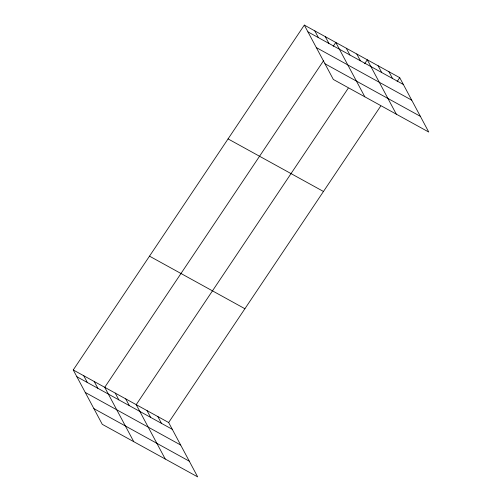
<?xml version="1.0" encoding="UTF-8"?>
<svg xmlns="http://www.w3.org/2000/svg" width="502" height="502" viewBox="0 0 502 502"><rect width="100%" height="100%" fill="white"/><g stroke="black" fill="none" stroke-linecap="round" stroke-linejoin="round"><path stroke-width="0.75" d="M73.248 369.955L168.653 422.533L197.681 476.9L102.276 424.328L73.248 369.955L304.319 25.1L399.724 77.672L428.752 132.045L333.347 79.467L304.319 25.1M323.671 60.554L104.73 387.306L133.764 441.672M333.202 46.328L335.8 42.45L364.828 96.817M348.219 88.252L136.218 404.656L165.246 459.023M364.684 63.679L367.282 59.801L396.316 114.167M168.653 422.533L380.66 106.123M397.126 81.556L399.724 77.672M307.933 31.871L403.338 84.449M316.316 47.577L411.728 100.155M324.957 63.76L420.369 116.338M228.065 138.903L323.47 191.475M149.502 256.152L244.907 308.73M76.862 376.732L172.268 429.304M85.252 392.438L180.657 445.01M93.893 408.622L189.298 461.194M388.912 71.717L392.526 78.488M378.1 65.756L381.715 72.526M356.79 54.015L360.405 60.786M346.292 48.236L349.913 55.007M325.302 36.665L328.923 43.436M314.81 30.886L318.425 37.656M157.841 416.572L161.456 423.343M147.03 410.617L150.644 417.388M125.72 398.877L129.334 405.647M115.228 393.091L118.842 399.862M94.238 381.526L97.852 388.297M83.74 375.741L87.361 382.511"/></g></svg>
